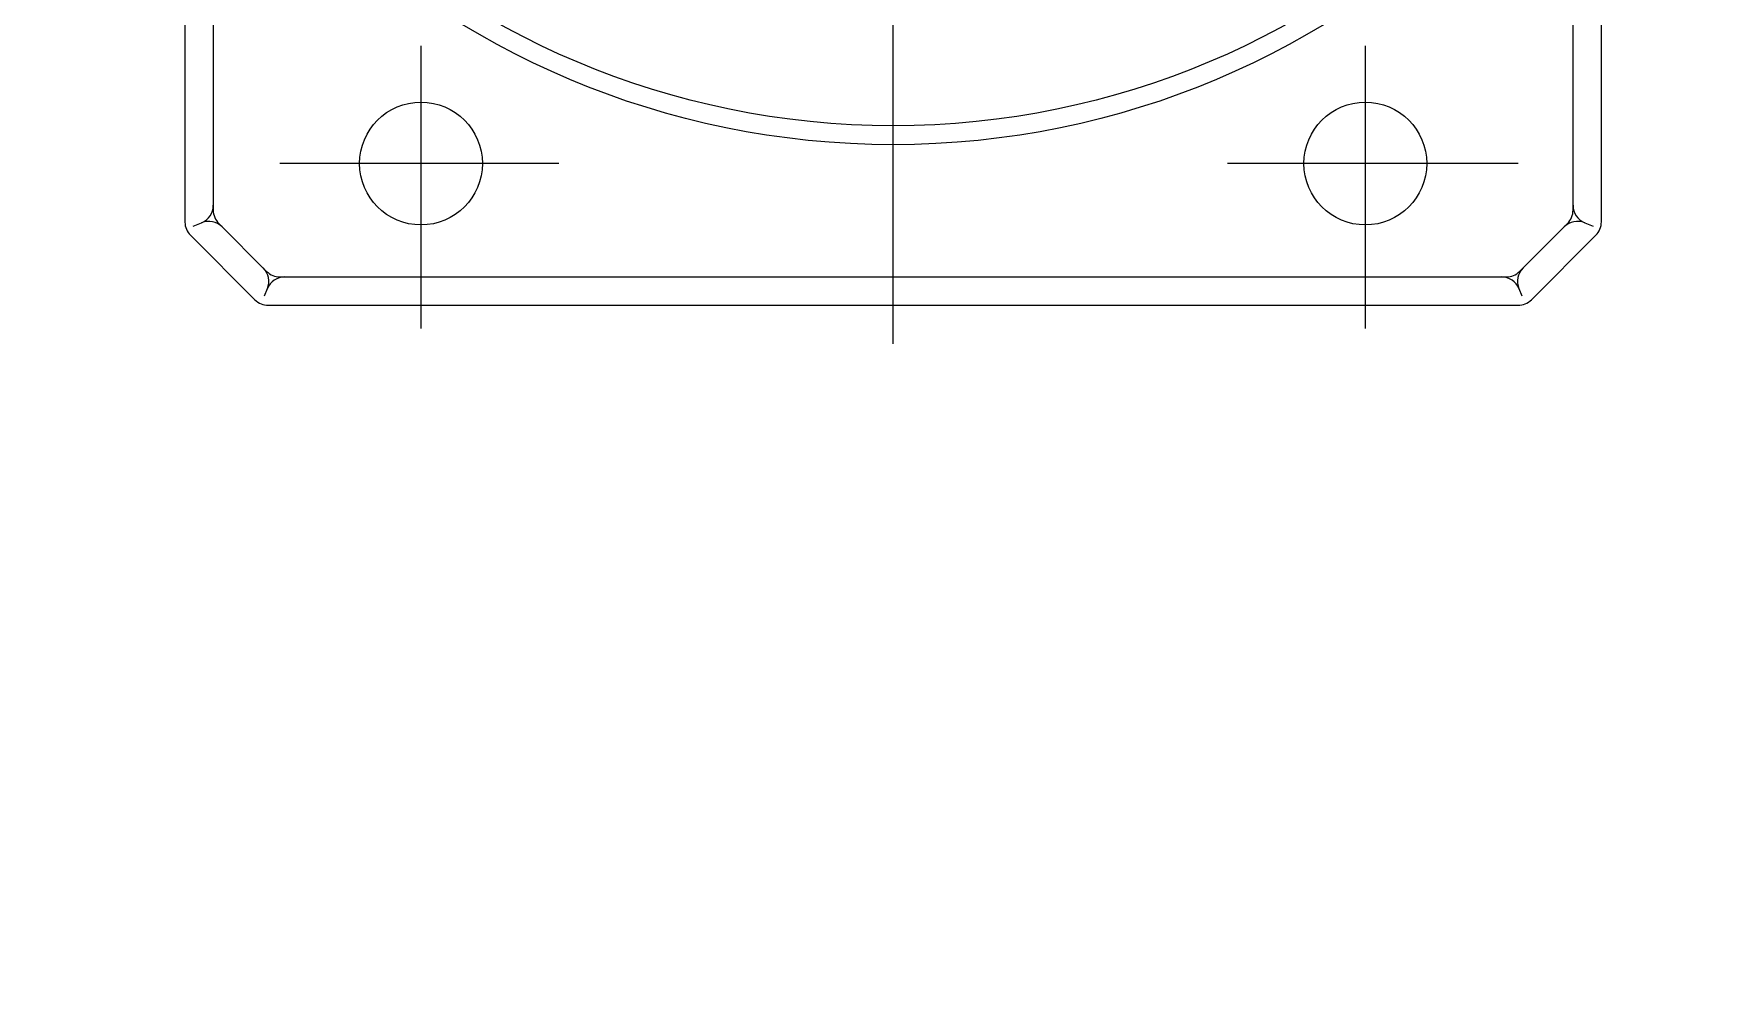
# Model space of a CAD drawing. Header units: millimetres. Extents: x 226317 to 226469, y 8188100 to 8188260.
# Drawn here: x 226393.814 to 226393.993, y 8188236.9329 to 8188237.0326 of the extents above; entities that cross this region are included whole.
import ezdxf

# ---------------------------------------------------------------- set-up
doc = ezdxf.new("R2010")
doc.units = ezdxf.units.MM
doc.linetypes.add('IMPORT-RAYABARRA', pattern=[0.8499999999999998, 0.2999999999999999, -0.2999999999999999, 0, -0.25])
doc.layers.add('0-BLOCK-SANIT', color=8, linetype='Continuous', lineweight=25)
doc.layers.add('MQ.TUBERÍA PVC 20mmø', color=3, linetype='IMPORT-RAYABARRA')

# ---------------------------------------------------------------- blocks, each defined once
blk = doc.blocks.new('ASDA')
at = {"layer": '0-BLOCK-SANIT', "color": 8, "lineweight": 0}
for p, q in [((-1.772102834132966, -3.733685255981982, -9.698933451613519e-07), (-1.772102834132966, -3.516381178982556, -9.698933451613519e-07)), ((-1.772102834132966, -3.733685255981982, -9.698933451613519e-07), (-1.772102834132966, -3.516381178982556, -9.698933451613519e-07)), ((-1.847102833387908, -3.670617568306625, -9.698933451613519e-07), (-1.847102833387908, -3.720800566487014, -9.698933451613519e-07)), ((-1.847102833387908, -3.670617568306625, -9.698933451613519e-07), (-1.847102833387908, -3.720800566487014, -9.698933451613519e-07)), ((-1.697104298917111, -3.720787628553808, -9.698933451613519e-07), (-1.697104298917111, -3.670619980432093, -9.698933451613519e-07)), ((-1.697104298917111, -3.720787628553808, -9.698933451613519e-07), (-1.697104298917111, -3.670619980432093, -9.698933451613519e-07)), ((-1.844102832896169, -3.689075424335897, -9.698933451613519e-07), (-1.844102832896169, -3.719513793475926, -9.698933451613519e-07)), ((-1.844102832896169, -3.689075424335897, -9.698933451613519e-07), (-1.844102832896169, -3.719513793475926, -9.698933451613519e-07)), ((-1.700104299408849, -3.719513990916312, -9.698933451613519e-07), (-1.700104299408849, -3.688913038931787, -9.698933451613519e-07)), ((-1.700104299408849, -3.719513990916312, -9.698933451613519e-07), (-1.700104299408849, -3.688913038931787, -9.698933451613519e-07)), ((-1.822102833015379, -3.702111647464335, -9.698933451613519e-07), (-1.822102833015379, -3.732036377303302, -9.698933451613519e-07)), ((-1.822102833015379, -3.702111647464335, -9.698933451613519e-07), (-1.822102833015379, -3.732036377303302, -9.698933451613519e-07)), ((-1.722102833387908, -3.732036360539496, -9.698933451613519e-07), (-1.722102833387908, -3.702111632563174, -9.698933451613519e-07)), ((-1.722102833387908, -3.732036360539496, -9.698933451613519e-07), (-1.722102833387908, -3.702111632563174, -9.698933451613519e-07)), ((-1.807518362475093, -3.714584975503385, -9.698933451613519e-07), (-1.837034962547477, -3.714584975503385, -9.698933451613519e-07)), ((-1.807518362475093, -3.714584975503385, -9.698933451613519e-07), (-1.837034962547477, -3.714584975503385, -9.698933451613519e-07)), ((-1.705931202915963, -3.714584884233773, -9.698933451613519e-07), (-1.736688039673027, -3.714584884233773, -9.698933451613519e-07)), ((-1.705931202915963, -3.714584884233773, -9.698933451613519e-07), (-1.736688039673027, -3.714584884233773, -9.698933451613519e-07)), ((-1.846212027070578, -3.721215981058776, -9.698933451613519e-07), (-1.845336190832313, -3.720853193663061, -9.698933451613519e-07)), ((-1.846212027070578, -3.721215981058776, -9.698933451613519e-07), (-1.845336190832313, -3.720853193663061, -9.698933451613519e-07)), ((-1.843516056833323, -3.720926861278713, -9.698933451613519e-07), (-1.838444882479962, -3.725997905246913, -9.698933451613519e-07)), ((-1.843516056833323, -3.720926861278713, -9.698933451613519e-07), (-1.838444882479962, -3.725997905246913, -9.698933451613519e-07)), ((-1.705760970187839, -3.725998842157423, -9.698933451613519e-07), (-1.700690138561185, -3.720928144641221, -9.698933451613519e-07)), ((-1.705760970187839, -3.725998842157423, -9.698933451613519e-07), (-1.700690138561185, -3.720928144641221, -9.698933451613519e-07)), ((-1.698869212938007, -3.720853582955897, -9.698933451613519e-07), (-1.697993386012968, -3.721216370351613, -9.698933451613519e-07)), ((-1.698869212938007, -3.720853582955897, -9.698933451613519e-07), (-1.697993386012968, -3.721216370351613, -9.698933451613519e-07)), ((-1.846516409364995, -3.722169169224799, -9.698933451613519e-07), (-1.839687806961592, -3.728997600264847, -9.698933451613519e-07)), ((-1.846516409364995, -3.722169169224799, -9.698933451613519e-07), (-1.839687806961592, -3.728997600264847, -9.698933451613519e-07)), ((-1.704518218932208, -3.728998712264001, -9.698933451613519e-07), (-1.69768961466616, -3.722170281223953, -9.698933451613519e-07)), ((-1.704518218932208, -3.728998712264001, -9.698933451613519e-07), (-1.69768961466616, -3.722170281223953, -9.698933451613519e-07)), ((-1.837031542730983, -3.72658486943692, -9.698933451613519e-07), (-1.707174853829201, -3.72658486943692, -9.698933451613519e-07)), ((-1.837031542730983, -3.72658486943692, -9.698933451613519e-07), (-1.707174853829201, -3.72658486943692, -9.698933451613519e-07)), ((-1.838688702729996, -3.72858879249543, -9.698933451613519e-07), (-1.838370333833154, -3.727820211090147, -9.698933451613519e-07)), ((-1.838688702729996, -3.72858879249543, -9.698933451613519e-07), (-1.838370333833154, -3.727820211090147, -9.698933451613519e-07)), ((-1.705833618936595, -3.72781912330538, -9.698933451613519e-07), (-1.705515250039753, -3.728587702848017, -9.698933451613519e-07)), ((-1.705833618936595, -3.72781912330538, -9.698933451613519e-07), (-1.705515250039753, -3.728587702848017, -9.698933451613519e-07)), ((-1.838274223206099, -3.729584868066013, -9.698933451613519e-07), (-1.705931690928992, -3.729584868066013, -9.698933451613519e-07)), ((-1.838274223206099, -3.729584868066013, -9.698933451613519e-07), (-1.705931690928992, -3.729584868066013, -9.698933451613519e-07))]:
    blk.add_line(p, q, dxfattribs=at)
for centre, radius in [((-1.772102834132966, -3.624584975652397, -9.698933451613519e-07), 0.08800000000000001), ((-1.772102834132966, -3.624584975652397, -9.698933451613519e-07), 0.08800000000000001), ((-1.772102834132966, -3.624584975652397, -9.698933451613519e-07), 0.086), ((-1.772102834132966, -3.624584975652397, -9.698933451613519e-07), 0.086), ((-1.822103319165763, -3.714584975503385, -9.698933451613519e-07), 0.0065), ((-1.822103319165763, -3.714584975503385, -9.698933451613519e-07), 0.0065), ((-1.722103565407451, -3.714584960602224, -9.698933451613519e-07), 0.0065), ((-1.722103565407451, -3.714584960602224, -9.698933451613519e-07), 0.0065)]:
    blk.add_circle(centre, radius, dxfattribs=at)
for centre, start, end in [((-1.846103323099669, -3.719006071798503, -9.698933451613519e-07), 292.5069119883289, 0), ((-1.846103323099669, -3.719006071798503, -9.698933451613519e-07), 292.5069119883289, 0), ((-1.842103322444018, -3.719513884745538, -9.698933451613519e-07), 179.9997630778132, 225.0055180158757), ((-1.842103322444018, -3.719513884745538, -9.698933451613519e-07), 179.9997630778132, 225.0055180158757), ((-1.702104541880544, -3.71951403748244, -9.698933451613519e-07), 314.9995269160709, 0), ((-1.702104541880544, -3.71951403748244, -9.698933451613519e-07), 314.9995269160709, 0), ((-1.69810356706148, -3.719006056897342, -9.698933451613519e-07), 179.9997630778132, 247.4931238327752), ((-1.69810356706148, -3.719006056897342, -9.698933451613519e-07), 179.9997630778132, 247.4931238327752), ((-1.845104053092655, -3.720756470225751, -9.698933451613519e-07), 181.2661349581432, 225.000764979654), ((-1.845104053092655, -3.720756470225751, -9.698933451613519e-07), 181.2661349581432, 225.000764979654), ((-1.844572560337838, -3.722701552323997, -9.698933451613519e-07), 44.99725613372712, 112.4953469591228), ((-1.844572560337838, -3.722701552323997, -9.698933451613519e-07), 44.99725613372712, 112.4953469591228), ((-1.699634327960666, -3.722701537422836, -9.698933451613519e-07), 67.50461693706019, 135.0027317932693), ((-1.699634327960666, -3.722701537422836, -9.698933451613519e-07), 67.50461693706019, 135.0027317932693), ((-1.699104299244937, -3.720756453461945, -9.698933451613519e-07), 314.9992368314734, 0), ((-1.699104299244937, -3.720756453461945, -9.698933451613519e-07), 314.9992368314734, 0), ((-1.840219776553567, -3.72705436591059, -9.698933451613519e-07), 337.4999840405556, 44.99976221406451), ((-1.840219776553567, -3.72705436591059, -9.698933451613519e-07), 337.4999840405556, 44.99976221406451), ((-1.837032278475817, -3.724584945477545, -9.698933451613519e-07), 225.0029500246887, 270.0030778539975), ((-1.837032278475817, -3.724584945477545, -9.698933451613519e-07), 225.0029500246887, 270.0030778539975), ((-1.836524223384913, -3.728584944270551, -9.698933451613519e-07), 89.99932594570632, 157.4991348888602), ((-1.836524223384913, -3.728584944270551, -9.698933451613519e-07), 89.99932594570632, 157.4991348888602), ((-1.707682666776236, -3.72858492936939, -9.698933451613519e-07), 22.5008629737526, 90.00063798235715), ((-1.707682666776236, -3.72858492936939, -9.698933451613519e-07), 22.5008629737526, 90.00063798235715), ((-1.70717534184223, -3.724584945477545, -9.698933451613519e-07), 270.0003459917701, 314.9994798267584), ((-1.70717534184223, -3.724584945477545, -9.698933451613519e-07), 270.0003459917701, 314.9994798267584), ((-1.703987109882291, -3.727054351009429, -9.698933451613519e-07), 135.0002909111602, 202.5000449536915), ((-1.703987109882291, -3.727054351009429, -9.698933451613519e-07), 135.0002909111602, 202.5000449536915), ((-1.838275443238672, -3.727584960870445, -9.698933451613519e-07), 225.0048081411851, 270.0000179292466), ((-1.838275443238672, -3.727584960870445, -9.698933451613519e-07), 225.0048081411851, 270.0000179292466), ((-1.705932910961565, -3.727584944106638, -9.698933451613519e-07), 270.0000179292466, 314.9951939717969), ((-1.705932910961565, -3.727584944106638, -9.698933451613519e-07), 270.0000179292466, 314.9951939717969)]:
    blk.add_arc(centre, 0.002, start, end, dxfattribs=at)
blk = doc.blocks.new('arq. estac.')
blk.add_blockref('ASDA', (226691.0990948746, 8188245.378934816, 8.140818091579953e-09))

msp = doc.modelspace()

# ---------------------------------------------------------------- block references
msp.add_blockref('arq. estac.', (-295.4220376470475, -4.645514124073088))

# ---------------------------------------------------------------- next in the draw order: linework, layer by layer
at = {"layer": 'MQ.TUBERÍA PVC 20mmø', "ltscale": 0.5}
msp.add_arc((226390.1229752903, 8188238.11220064), 3.825705911463506, 310.7639990972522, 45.58693365904281, dxfattribs=at)

doc.saveas('drawing.dxf')
